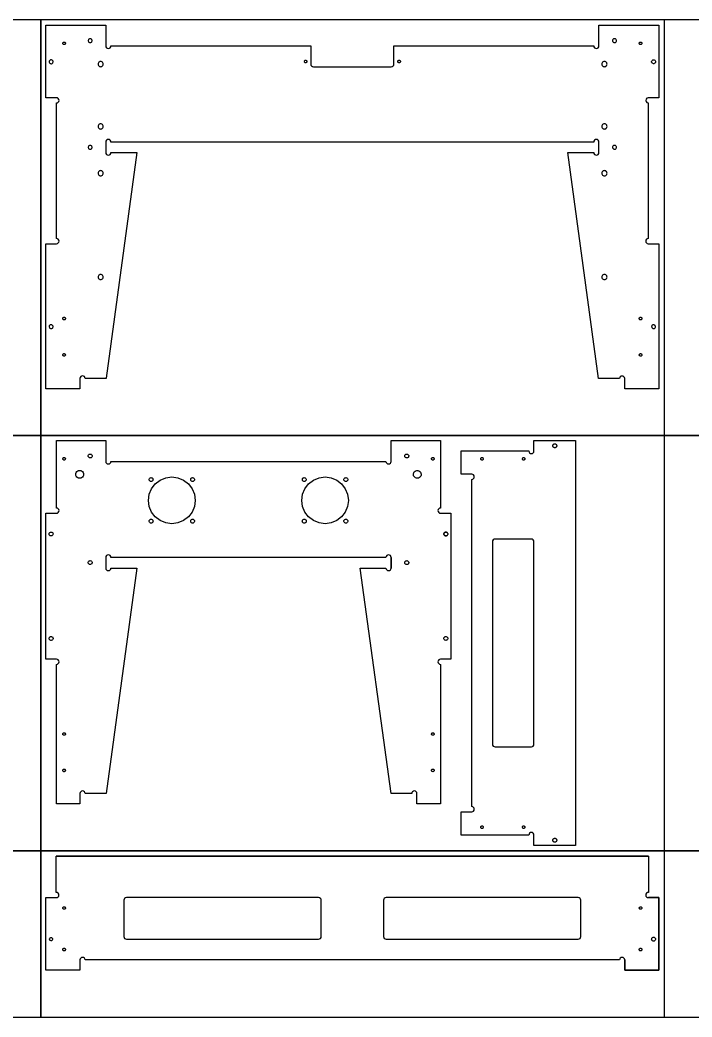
# Model space of a CAD drawing. Header units: inches. Extents: x -747 to 419, y -1089 to -681.
# Drawn here: x -595.17 to -562.82, y -877.5 to -829.5 of the extents above; entities that cross this region are included whole.
import ezdxf

# ---------------------------------------------------------------- set-up
doc = ezdxf.new("R2010")
doc.units = ezdxf.units.IN
doc.header["$MEASUREMENT"] = 0
for name, color, linetype in [('T_ANNO', 6, 'Continuous'), ('T_CUT_HOLE_1_4_INCH', 3, 'Continuous'), ('T_CUT_HOLE_1_8_INCH', 1, 'Continuous'), ('T_CUT_HOLE_3_16_INCH', 2, 'Continuous'), ('T_CUT_HOLE_3_8_INCH', 4, 'Continuous'), ('T_CUT_THRU', 7, 'Continuous')]:
    doc.layers.add(name, color=color, linetype=linetype)

msp = doc.modelspace()

# ---------------------------------------------------------------- linework, layer by layer
for points in [[(-592.284, -874.75), (-592.284, -875.25), (-593.921, -875.25), (-593.921, -871.75), (-593.421, -871.75)], [(-566.061, -874.75), (-566.061, -875.25), (-564.424, -875.25), (-564.424, -871.75), (-564.924, -871.75)]]:
    msp.add_lwpolyline(points)
at = {"layer": 'T_ANNO', "color": 5}
for p, q in [((-564.171, -829.5), (-564.171, -849.5)), ((-564.171, -849.5), (-564.171, -869.5)), ((-564.171, -869.5), (-564.171, -877.5))]:
    msp.add_line(p, q, dxfattribs=at)
at = {"layer": 'T_ANNO'}
for points in [[(-626.171, -849.5), (-594.171, -849.5), (-594.171, -829.5), (-626.171, -829.5)], [(-626.171, -849.5), (-594.171, -849.5), (-594.171, -829.5), (-626.171, -829.5)], [(-594.171, -849.5), (-562.171, -849.5), (-562.171, -829.5), (-594.171, -829.5)], [(-594.171, -849.5), (-562.171, -849.5), (-562.171, -829.5), (-594.171, -829.5)], [(-626.171, -869.5), (-594.171, -869.5), (-594.171, -849.5), (-626.171, -849.5)], [(-626.171, -869.5), (-594.171, -869.5), (-594.171, -849.5), (-626.171, -849.5)], [(-594.171, -869.5), (-562.171, -869.5), (-562.171, -849.5), (-594.171, -849.5)], [(-594.171, -869.5), (-562.171, -869.5), (-562.171, -849.5), (-594.171, -849.5)], [(-626.171, -877.5), (-594.171, -877.5), (-594.171, -869.5), (-626.171, -869.5)], [(-594.171, -877.5), (-562.171, -877.5), (-562.171, -869.5), (-594.171, -869.5)], [(-594.171, -877.5), (-562.171, -877.5), (-562.171, -869.5), (-594.171, -869.5)]]:
    msp.add_lwpolyline(points, close=True, dxfattribs=at)
at = {"layer": 'T_CUT_HOLE_1_4_INCH'}
for points in [[(-591.32, -831.506), (-591.35, -831.519), (-591.376, -831.539), (-591.396, -831.565), (-591.409, -831.595), (-591.413, -831.627), (-591.409, -831.66), (-591.396, -831.69), (-591.376, -831.716), (-591.35, -831.735), (-591.32, -831.748), (-591.288, -831.752), (-591.256, -831.748), (-591.225, -831.735), (-591.199, -831.716), (-591.18, -831.69), (-591.167, -831.66), (-591.163, -831.627), (-591.167, -831.595), (-591.18, -831.565), (-591.199, -831.539), (-591.225, -831.519), (-591.256, -831.506), (-591.288, -831.502)], [(-567.07, -831.506), (-567.1, -831.519), (-567.126, -831.539), (-567.146, -831.565), (-567.159, -831.595), (-567.163, -831.627), (-567.159, -831.66), (-567.146, -831.69), (-567.126, -831.716), (-567.1, -831.735), (-567.07, -831.748), (-567.038, -831.752), (-567.006, -831.748), (-566.975, -831.735), (-566.949, -831.716), (-566.93, -831.69), (-566.917, -831.66), (-566.913, -831.627), (-566.917, -831.595), (-566.93, -831.565), (-566.949, -831.539), (-566.975, -831.519), (-567.006, -831.506), (-567.038, -831.502)], [(-591.32, -834.506), (-591.35, -834.519), (-591.376, -834.539), (-591.396, -834.565), (-591.409, -834.595), (-591.413, -834.627), (-591.409, -834.66), (-591.396, -834.69), (-591.376, -834.716), (-591.35, -834.735), (-591.32, -834.748), (-591.288, -834.752), (-591.256, -834.748), (-591.225, -834.735), (-591.199, -834.716), (-591.18, -834.69), (-591.167, -834.66), (-591.163, -834.627), (-591.167, -834.595), (-591.18, -834.565), (-591.199, -834.539), (-591.225, -834.519), (-591.256, -834.506), (-591.288, -834.502)], [(-567.07, -834.506), (-567.1, -834.519), (-567.126, -834.539), (-567.146, -834.565), (-567.159, -834.595), (-567.163, -834.627), (-567.159, -834.66), (-567.146, -834.69), (-567.126, -834.716), (-567.1, -834.735), (-567.07, -834.748), (-567.038, -834.752), (-567.006, -834.748), (-566.975, -834.735), (-566.949, -834.716), (-566.93, -834.69), (-566.917, -834.66), (-566.913, -834.627), (-566.917, -834.595), (-566.93, -834.565), (-566.949, -834.539), (-566.975, -834.519), (-567.006, -834.506), (-567.038, -834.502)], [(-591.32, -836.756), (-591.35, -836.769), (-591.376, -836.789), (-591.396, -836.815), (-591.409, -836.845), (-591.413, -836.877), (-591.409, -836.91), (-591.396, -836.94), (-591.376, -836.966), (-591.35, -836.985), (-591.32, -836.998), (-591.288, -837.002), (-591.256, -836.998), (-591.225, -836.985), (-591.199, -836.966), (-591.18, -836.94), (-591.167, -836.91), (-591.163, -836.877), (-591.167, -836.845), (-591.18, -836.815), (-591.199, -836.789), (-591.225, -836.769), (-591.256, -836.756), (-591.288, -836.752)], [(-567.07, -836.756), (-567.1, -836.769), (-567.126, -836.789), (-567.146, -836.815), (-567.159, -836.845), (-567.163, -836.877), (-567.159, -836.91), (-567.146, -836.94), (-567.126, -836.966), (-567.1, -836.985), (-567.07, -836.998), (-567.038, -837.002), (-567.006, -836.998), (-566.975, -836.985), (-566.949, -836.966), (-566.93, -836.94), (-566.917, -836.91), (-566.913, -836.877), (-566.917, -836.845), (-566.93, -836.815), (-566.949, -836.789), (-566.975, -836.769), (-567.006, -836.756), (-567.038, -836.752)], [(-591.32, -841.756), (-591.35, -841.769), (-591.376, -841.789), (-591.396, -841.815), (-591.409, -841.845), (-591.413, -841.877), (-591.409, -841.91), (-591.396, -841.94), (-591.376, -841.966), (-591.35, -841.985), (-591.32, -841.998), (-591.288, -842.002), (-591.256, -841.998), (-591.225, -841.985), (-591.199, -841.966), (-591.18, -841.94), (-591.167, -841.91), (-591.163, -841.877), (-591.167, -841.845), (-591.18, -841.815), (-591.199, -841.789), (-591.225, -841.769), (-591.256, -841.756), (-591.288, -841.752)], [(-567.07, -841.756), (-567.1, -841.769), (-567.126, -841.789), (-567.146, -841.815), (-567.159, -841.845), (-567.163, -841.877), (-567.159, -841.91), (-567.146, -841.94), (-567.126, -841.966), (-567.1, -841.985), (-567.07, -841.998), (-567.038, -842.002), (-567.006, -841.998), (-566.975, -841.985), (-566.949, -841.966), (-566.93, -841.94), (-566.917, -841.91), (-566.913, -841.877), (-566.917, -841.845), (-566.93, -841.815), (-566.949, -841.789), (-566.975, -841.769), (-567.006, -841.756), (-567.038, -841.752)]]:
    msp.add_lwpolyline(points, close=True, dxfattribs=at)
at = {"layer": 'T_CUT_HOLE_1_8_INCH'}
for points in [[(-592.986, -830.641), (-592.992, -830.656), (-593.002, -830.669), (-593.015, -830.679), (-593.03, -830.685), (-593.046, -830.687), (-593.062, -830.685), (-593.078, -830.679), (-593.091, -830.669), (-593.1, -830.656), (-593.107, -830.641), (-593.109, -830.625), (-593.107, -830.609), (-593.1, -830.594), (-593.091, -830.581), (-593.078, -830.571), (-593.062, -830.564), (-593.046, -830.562), (-593.03, -830.564), (-593.015, -830.571), (-593.002, -830.581), (-592.992, -830.594), (-592.986, -830.609), (-592.984, -830.625)], [(-565.267, -830.679), (-565.282, -830.685), (-565.298, -830.687), (-565.314, -830.685), (-565.33, -830.679), (-565.343, -830.669), (-565.353, -830.656), (-565.359, -830.641), (-565.361, -830.625), (-565.359, -830.609), (-565.353, -830.594), (-565.343, -830.581), (-565.33, -830.571), (-565.315, -830.565), (-565.299, -830.562), (-565.283, -830.564), (-565.268, -830.571), (-565.255, -830.58), (-565.245, -830.593), (-565.238, -830.608), (-565.236, -830.625), (-565.238, -830.641), (-565.244, -830.656), (-565.254, -830.669)], [(-581.406, -831.439), (-581.391, -831.446), (-581.378, -831.456), (-581.368, -831.469), (-581.362, -831.484), (-581.36, -831.5), (-581.362, -831.516), (-581.368, -831.531), (-581.378, -831.544), (-581.391, -831.554), (-581.406, -831.56), (-581.422, -831.562), (-581.439, -831.56), (-581.454, -831.554), (-581.467, -831.544), (-581.477, -831.531), (-581.483, -831.516), (-581.485, -831.5), (-581.483, -831.484), (-581.477, -831.469), (-581.467, -831.456), (-581.454, -831.446), (-581.439, -831.439), (-581.422, -831.437)], [(-576.86, -831.5), (-576.862, -831.516), (-576.868, -831.531), (-576.878, -831.544), (-576.891, -831.554), (-576.906, -831.56), (-576.922, -831.562), (-576.939, -831.56), (-576.954, -831.554), (-576.967, -831.544), (-576.977, -831.531), (-576.983, -831.516), (-576.985, -831.5), (-576.983, -831.484), (-576.977, -831.469), (-576.967, -831.456), (-576.954, -831.446), (-576.939, -831.439), (-576.922, -831.437), (-576.906, -831.439), (-576.891, -831.446), (-576.878, -831.456), (-576.868, -831.469), (-576.862, -831.484)], [(-592.986, -843.891), (-592.992, -843.906), (-593.002, -843.919), (-593.015, -843.929), (-593.03, -843.935), (-593.046, -843.937), (-593.062, -843.935), (-593.078, -843.929), (-593.091, -843.919), (-593.1, -843.906), (-593.107, -843.891), (-593.109, -843.875), (-593.107, -843.859), (-593.1, -843.844), (-593.091, -843.831), (-593.078, -843.821), (-593.062, -843.814), (-593.046, -843.812), (-593.03, -843.814), (-593.015, -843.821), (-593.002, -843.831), (-592.992, -843.844), (-592.986, -843.859), (-592.984, -843.875)], [(-565.315, -843.935), (-565.33, -843.929), (-565.343, -843.919), (-565.353, -843.906), (-565.359, -843.891), (-565.361, -843.875), (-565.359, -843.859), (-565.353, -843.844), (-565.343, -843.831), (-565.33, -843.821), (-565.315, -843.814), (-565.299, -843.812), (-565.282, -843.814), (-565.267, -843.821), (-565.254, -843.831), (-565.244, -843.844), (-565.238, -843.859), (-565.236, -843.875), (-565.238, -843.891), (-565.244, -843.906), (-565.254, -843.919), (-565.267, -843.929), (-565.282, -843.935), (-565.299, -843.937)], [(-592.995, -845.66), (-593.006, -845.673), (-593.02, -845.681), (-593.035, -845.686), (-593.051, -845.687), (-593.067, -845.684), (-593.082, -845.676), (-593.094, -845.665), (-593.103, -845.652), (-593.108, -845.636), (-593.109, -845.62), (-593.105, -845.604), (-593.098, -845.589), (-593.087, -845.577), (-593.073, -845.568), (-593.057, -845.563), (-593.041, -845.563), (-593.025, -845.566), (-593.011, -845.573), (-592.999, -845.584), (-592.99, -845.598), (-592.985, -845.614), (-592.984, -845.63), (-592.987, -845.646)], [(-565.36, -845.634), (-565.361, -845.618), (-565.357, -845.602), (-565.349, -845.587), (-565.337, -845.576), (-565.323, -845.567), (-565.308, -845.563), (-565.291, -845.563), (-565.275, -845.567), (-565.261, -845.575), (-565.249, -845.586), (-565.241, -845.6), (-565.237, -845.616), (-565.236, -845.632), (-565.24, -845.648), (-565.248, -845.662), (-565.26, -845.674), (-565.274, -845.682), (-565.29, -845.687), (-565.306, -845.687), (-565.322, -845.683), (-565.336, -845.675), (-565.348, -845.664), (-565.356, -845.65)], [(-593.033, -850.686), (-593.05, -850.687), (-593.066, -850.684), (-593.08, -850.677), (-593.093, -850.667), (-593.102, -850.653), (-593.107, -850.638), (-593.109, -850.621), (-593.106, -850.605), (-593.099, -850.591), (-593.088, -850.578), (-593.075, -850.569), (-593.059, -850.564), (-593.043, -850.562), (-593.027, -850.565), (-593.012, -850.572), (-593, -850.583), (-592.991, -850.597), (-592.985, -850.612), (-592.984, -850.628), (-592.987, -850.644), (-592.994, -850.659), (-593.005, -850.671), (-593.018, -850.681)], [(-575.358, -850.645), (-575.361, -850.629), (-575.36, -850.613), (-575.355, -850.597), (-575.346, -850.584), (-575.333, -850.573), (-575.319, -850.566), (-575.303, -850.562), (-575.287, -850.563), (-575.271, -850.569), (-575.258, -850.578), (-575.247, -850.59), (-575.239, -850.605), (-575.236, -850.621), (-575.237, -850.637), (-575.242, -850.652), (-575.251, -850.666), (-575.264, -850.677), (-575.278, -850.684), (-575.294, -850.687), (-575.31, -850.686), (-575.326, -850.681), (-575.34, -850.672), (-575.35, -850.66)], [(-572.945, -850.685), (-572.96, -850.679), (-572.973, -850.669), (-572.983, -850.656), (-572.989, -850.641), (-572.992, -850.625), (-572.989, -850.609), (-572.983, -850.594), (-572.973, -850.581), (-572.96, -850.571), (-572.945, -850.564), (-572.929, -850.562), (-572.913, -850.564), (-572.898, -850.571), (-572.885, -850.581), (-572.875, -850.594), (-572.869, -850.609), (-572.867, -850.625), (-572.869, -850.641), (-572.875, -850.656), (-572.885, -850.669), (-572.898, -850.679), (-572.913, -850.685), (-572.929, -850.687)], [(-570.975, -850.667), (-570.984, -850.654), (-570.99, -850.639), (-570.992, -850.622), (-570.989, -850.606), (-570.982, -850.592), (-570.972, -850.579), (-570.958, -850.57), (-570.943, -850.564), (-570.927, -850.562), (-570.911, -850.565), (-570.896, -850.572), (-570.883, -850.582), (-570.874, -850.596), (-570.868, -850.611), (-570.867, -850.627), (-570.869, -850.643), (-570.876, -850.658), (-570.887, -850.671), (-570.9, -850.68), (-570.915, -850.686), (-570.931, -850.687), (-570.948, -850.685), (-570.962, -850.678)], [(-592.992, -863.906), (-593.002, -863.919), (-593.015, -863.929), (-593.03, -863.935), (-593.046, -863.937), (-593.062, -863.935), (-593.078, -863.929), (-593.091, -863.919), (-593.1, -863.906), (-593.107, -863.891), (-593.109, -863.875), (-593.107, -863.859), (-593.1, -863.844), (-593.091, -863.831), (-593.078, -863.821), (-593.062, -863.814), (-593.046, -863.812), (-593.03, -863.814), (-593.015, -863.821), (-593.002, -863.831), (-592.992, -863.844), (-592.986, -863.859), (-592.984, -863.875), (-592.986, -863.891)], [(-575.33, -863.929), (-575.343, -863.919), (-575.353, -863.906), (-575.359, -863.891), (-575.361, -863.875), (-575.359, -863.859), (-575.353, -863.844), (-575.343, -863.831), (-575.33, -863.821), (-575.315, -863.814), (-575.299, -863.812), (-575.282, -863.814), (-575.267, -863.821), (-575.254, -863.831), (-575.244, -863.844), (-575.238, -863.859), (-575.236, -863.875), (-575.238, -863.891), (-575.244, -863.906), (-575.254, -863.919), (-575.267, -863.929), (-575.282, -863.935), (-575.299, -863.937), (-575.315, -863.935)], [(-593.007, -865.673), (-593.021, -865.682), (-593.037, -865.687), (-593.053, -865.687), (-593.069, -865.683), (-593.083, -865.675), (-593.095, -865.664), (-593.103, -865.65), (-593.108, -865.635), (-593.108, -865.618), (-593.105, -865.602), (-593.097, -865.588), (-593.086, -865.576), (-593.072, -865.568), (-593.056, -865.563), (-593.04, -865.563), (-593.024, -865.566), (-593.01, -865.574), (-592.998, -865.585), (-592.989, -865.599), (-592.985, -865.615), (-592.984, -865.631), (-592.988, -865.647), (-592.996, -865.662)], [(-575.35, -865.66), (-575.357, -865.646), (-575.361, -865.63), (-575.36, -865.614), (-575.355, -865.598), (-575.346, -865.584), (-575.334, -865.573), (-575.32, -865.566), (-575.304, -865.563), (-575.287, -865.563), (-575.272, -865.568), (-575.258, -865.577), (-575.247, -865.589), (-575.24, -865.604), (-575.236, -865.62), (-575.237, -865.636), (-575.242, -865.652), (-575.251, -865.665), (-575.263, -865.676), (-575.278, -865.684), (-575.293, -865.687), (-575.31, -865.686), (-575.325, -865.681), (-575.339, -865.672)], [(-572.945, -868.422), (-572.96, -868.416), (-572.973, -868.406), (-572.983, -868.393), (-572.989, -868.378), (-572.992, -868.362), (-572.989, -868.345), (-572.983, -868.33), (-572.973, -868.317), (-572.96, -868.307), (-572.945, -868.301), (-572.929, -868.299), (-572.913, -868.301), (-572.898, -868.307), (-572.885, -868.317), (-572.875, -868.33), (-572.869, -868.345), (-572.867, -868.362), (-572.869, -868.378), (-572.875, -868.393), (-572.885, -868.406), (-572.898, -868.416), (-572.913, -868.422), (-572.929, -868.424)], [(-570.963, -868.309), (-570.949, -868.302), (-570.933, -868.299), (-570.916, -868.3), (-570.901, -868.306), (-570.887, -868.315), (-570.877, -868.327), (-570.87, -868.342), (-570.867, -868.358), (-570.868, -868.374), (-570.873, -868.39), (-570.882, -868.403), (-570.895, -868.414), (-570.909, -868.421), (-570.925, -868.424), (-570.942, -868.423), (-570.957, -868.417), (-570.971, -868.408), (-570.981, -868.396), (-570.988, -868.381), (-570.991, -868.365), (-570.99, -868.349), (-570.985, -868.333), (-570.976, -868.32)], [(-592.986, -872.266), (-592.992, -872.281), (-593.002, -872.294), (-593.015, -872.304), (-593.03, -872.31), (-593.046, -872.312), (-593.062, -872.31), (-593.078, -872.304), (-593.091, -872.294), (-593.1, -872.281), (-593.107, -872.266), (-593.109, -872.25), (-593.107, -872.234), (-593.1, -872.219), (-593.091, -872.206), (-593.078, -872.196), (-593.062, -872.189), (-593.046, -872.187), (-593.03, -872.189), (-593.015, -872.196), (-593.002, -872.206), (-592.992, -872.219), (-592.986, -872.234), (-592.984, -872.25)], [(-565.272, -872.306), (-565.287, -872.311), (-565.304, -872.312), (-565.32, -872.309), (-565.334, -872.301), (-565.346, -872.29), (-565.355, -872.276), (-565.36, -872.261), (-565.361, -872.245), (-565.357, -872.229), (-565.35, -872.214), (-565.339, -872.202), (-565.325, -872.193), (-565.31, -872.188), (-565.293, -872.188), (-565.277, -872.191), (-565.263, -872.198), (-565.251, -872.209), (-565.242, -872.223), (-565.237, -872.239), (-565.236, -872.255), (-565.24, -872.271), (-565.247, -872.285), (-565.258, -872.298)], [(-592.986, -874.266), (-592.992, -874.281), (-593.002, -874.294), (-593.015, -874.304), (-593.03, -874.31), (-593.046, -874.312), (-593.062, -874.31), (-593.078, -874.304), (-593.091, -874.294), (-593.1, -874.281), (-593.107, -874.266), (-593.109, -874.25), (-593.107, -874.234), (-593.1, -874.219), (-593.091, -874.206), (-593.078, -874.196), (-593.062, -874.189), (-593.046, -874.187), (-593.03, -874.189), (-593.015, -874.196), (-593.002, -874.206), (-592.992, -874.219), (-592.986, -874.234), (-592.984, -874.25)], [(-565.238, -874.266), (-565.244, -874.281), (-565.254, -874.294), (-565.267, -874.304), (-565.282, -874.31), (-565.299, -874.312), (-565.315, -874.31), (-565.33, -874.304), (-565.343, -874.294), (-565.353, -874.281), (-565.359, -874.266), (-565.361, -874.25), (-565.359, -874.234), (-565.353, -874.219), (-565.343, -874.206), (-565.33, -874.196), (-565.315, -874.189), (-565.299, -874.187), (-565.282, -874.189), (-565.267, -874.196), (-565.254, -874.206), (-565.244, -874.219), (-565.238, -874.234), (-565.236, -874.25)]]:
    msp.add_lwpolyline(points, close=True, dxfattribs=at)
at = {"layer": 'T_CUT_HOLE_3_16_INCH'}
for points in [[(-591.755, -830.411), (-591.779, -830.404), (-591.803, -830.404), (-591.827, -830.41), (-591.848, -830.422), (-591.866, -830.439), (-591.878, -830.46), (-591.885, -830.484), (-591.885, -830.508), (-591.879, -830.532), (-591.867, -830.553), (-591.85, -830.571), (-591.829, -830.583), (-591.805, -830.59), (-591.781, -830.59), (-591.757, -830.584), (-591.735, -830.572), (-591.718, -830.555), (-591.706, -830.534), (-591.699, -830.51), (-591.699, -830.486), (-591.705, -830.462), (-591.717, -830.441), (-591.734, -830.423)], [(-566.621, -830.562), (-566.602, -830.577), (-566.579, -830.587), (-566.555, -830.591), (-566.531, -830.588), (-566.508, -830.579), (-566.488, -830.565), (-566.473, -830.546), (-566.463, -830.523), (-566.459, -830.499), (-566.462, -830.475), (-566.471, -830.452), (-566.485, -830.432), (-566.504, -830.417), (-566.527, -830.407), (-566.551, -830.403), (-566.575, -830.406), (-566.598, -830.415), (-566.618, -830.429), (-566.633, -830.448), (-566.643, -830.471), (-566.647, -830.495), (-566.644, -830.519), (-566.635, -830.542)], [(-593.765, -831.512), (-593.762, -831.537), (-593.753, -831.56), (-593.739, -831.579), (-593.72, -831.595), (-593.697, -831.604), (-593.673, -831.608), (-593.649, -831.605), (-593.626, -831.597), (-593.606, -831.582), (-593.591, -831.563), (-593.581, -831.541), (-593.578, -831.516), (-593.58, -831.492), (-593.589, -831.469), (-593.604, -831.449), (-593.623, -831.434), (-593.645, -831.424), (-593.669, -831.421), (-593.694, -831.423), (-593.716, -831.432), (-593.736, -831.447), (-593.752, -831.466), (-593.761, -831.488)], [(-564.587, -831.549), (-564.599, -831.571), (-564.616, -831.588), (-564.637, -831.601), (-564.66, -831.607), (-564.685, -831.607), (-564.708, -831.601), (-564.73, -831.589), (-564.747, -831.572), (-564.76, -831.551), (-564.766, -831.528), (-564.767, -831.503), (-564.761, -831.479), (-564.749, -831.458), (-564.731, -831.441), (-564.71, -831.428), (-564.687, -831.422), (-564.662, -831.421), (-564.639, -831.427), (-564.617, -831.439), (-564.6, -831.456), (-564.587, -831.478), (-564.581, -831.501), (-564.58, -831.526)], [(-591.705, -835.595), (-591.717, -835.574), (-591.734, -835.557), (-591.755, -835.544), (-591.779, -835.538), (-591.803, -835.537), (-591.827, -835.543), (-591.848, -835.555), (-591.866, -835.573), (-591.878, -835.594), (-591.885, -835.617), (-591.885, -835.642), (-591.879, -835.665), (-591.867, -835.687), (-591.85, -835.704), (-591.829, -835.717), (-591.805, -835.723), (-591.781, -835.723), (-591.757, -835.717), (-591.735, -835.705), (-591.718, -835.688), (-591.706, -835.667), (-591.699, -835.644), (-591.699, -835.619)], [(-566.647, -835.628), (-566.644, -835.653), (-566.635, -835.675), (-566.621, -835.695), (-566.602, -835.71), (-566.579, -835.72), (-566.555, -835.724), (-566.531, -835.721), (-566.508, -835.713), (-566.488, -835.698), (-566.473, -835.679), (-566.463, -835.657), (-566.459, -835.633), (-566.462, -835.608), (-566.471, -835.585), (-566.485, -835.566), (-566.504, -835.55), (-566.527, -835.54), (-566.551, -835.537), (-566.575, -835.539), (-566.598, -835.548), (-566.618, -835.563), (-566.633, -835.582), (-566.643, -835.604)], [(-593.765, -844.257), (-593.764, -844.281), (-593.756, -844.305), (-593.743, -844.325), (-593.725, -844.342), (-593.704, -844.353), (-593.68, -844.359), (-593.655, -844.358), (-593.632, -844.35), (-593.611, -844.337), (-593.595, -844.319), (-593.583, -844.298), (-593.578, -844.274), (-593.579, -844.249), (-593.586, -844.226), (-593.599, -844.205), (-593.617, -844.189), (-593.639, -844.177), (-593.663, -844.172), (-593.687, -844.173), (-593.711, -844.18), (-593.731, -844.193), (-593.748, -844.211), (-593.759, -844.233)], [(-564.58, -844.27), (-564.582, -844.245), (-564.59, -844.222), (-564.604, -844.202), (-564.623, -844.186), (-564.645, -844.176), (-564.669, -844.172), (-564.693, -844.174), (-564.716, -844.182), (-564.737, -844.196), (-564.752, -844.215), (-564.763, -844.237), (-564.767, -844.261), (-564.765, -844.285), (-564.757, -844.308), (-564.743, -844.328), (-564.724, -844.344), (-564.702, -844.355), (-564.678, -844.359), (-564.654, -844.357), (-564.631, -844.349), (-564.61, -844.335), (-564.595, -844.316), (-564.584, -844.294)], [(-569.445, -850.092), (-569.461, -850.088), (-569.476, -850.081), (-569.489, -850.072), (-569.501, -850.06), (-569.51, -850.047), (-569.517, -850.032), (-569.521, -850.016), (-569.523, -850), (-569.521, -849.984), (-569.517, -849.968), (-569.51, -849.953), (-569.501, -849.94), (-569.489, -849.928), (-569.476, -849.919), (-569.461, -849.912), (-569.445, -849.908), (-569.429, -849.906), (-569.413, -849.908), (-569.397, -849.912), (-569.382, -849.919), (-569.369, -849.928), (-569.357, -849.94), (-569.348, -849.953), (-569.341, -849.968), (-569.337, -849.984), (-569.335, -850), (-569.337, -850.016), (-569.341, -850.032), (-569.348, -850.047), (-569.357, -850.06), (-569.369, -850.072), (-569.382, -850.081), (-569.397, -850.088), (-569.413, -850.092), (-569.429, -850.094)], [(-591.855, -850.42), (-591.835, -850.406), (-591.812, -850.398), (-591.788, -850.396), (-591.764, -850.4), (-591.742, -850.41), (-591.723, -850.426), (-591.709, -850.446), (-591.7, -850.469), (-591.698, -850.493), (-591.702, -850.517), (-591.713, -850.54), (-591.728, -850.558), (-591.748, -850.572), (-591.771, -850.581), (-591.796, -850.583), (-591.82, -850.579), (-591.842, -850.568), (-591.861, -850.553), (-591.875, -850.533), (-591.883, -850.51), (-591.885, -850.485), (-591.881, -850.461), (-591.871, -850.439)], [(-576.584, -850.578), (-576.606, -850.567), (-576.624, -850.55), (-576.638, -850.53), (-576.645, -850.507), (-576.647, -850.482), (-576.642, -850.458), (-576.63, -850.436), (-576.614, -850.418), (-576.594, -850.405), (-576.57, -850.397), (-576.546, -850.396), (-576.522, -850.401), (-576.5, -850.412), (-576.482, -850.428), (-576.469, -850.449), (-576.461, -850.472), (-576.46, -850.496), (-576.465, -850.52), (-576.476, -850.542), (-576.492, -850.56), (-576.513, -850.574), (-576.536, -850.581), (-576.56, -850.583)], [(-588.766, -851.626), (-588.769, -851.65), (-588.779, -851.673), (-588.794, -851.692), (-588.813, -851.707), (-588.836, -851.717), (-588.86, -851.72), (-588.884, -851.717), (-588.907, -851.707), (-588.926, -851.692), (-588.941, -851.673), (-588.95, -851.65), (-588.954, -851.626), (-588.95, -851.602), (-588.941, -851.579), (-588.926, -851.56), (-588.907, -851.545), (-588.884, -851.536), (-588.86, -851.532), (-588.836, -851.536), (-588.813, -851.545), (-588.794, -851.56), (-588.779, -851.579), (-588.769, -851.602)], [(-586.779, -851.579), (-586.769, -851.602), (-586.766, -851.626), (-586.769, -851.65), (-586.779, -851.673), (-586.794, -851.692), (-586.813, -851.707), (-586.836, -851.717), (-586.86, -851.72), (-586.884, -851.717), (-586.907, -851.707), (-586.926, -851.692), (-586.941, -851.673), (-586.95, -851.65), (-586.954, -851.626), (-586.95, -851.602), (-586.941, -851.579), (-586.926, -851.56), (-586.907, -851.545), (-586.884, -851.536), (-586.86, -851.532), (-586.836, -851.536), (-586.813, -851.545), (-586.794, -851.56)], [(-581.509, -851.536), (-581.485, -851.532), (-581.461, -851.536), (-581.438, -851.545), (-581.419, -851.56), (-581.404, -851.579), (-581.394, -851.602), (-581.391, -851.626), (-581.394, -851.65), (-581.404, -851.673), (-581.419, -851.692), (-581.438, -851.707), (-581.461, -851.717), (-581.485, -851.72), (-581.509, -851.717), (-581.532, -851.707), (-581.551, -851.692), (-581.566, -851.673), (-581.575, -851.65), (-581.579, -851.626), (-581.575, -851.602), (-581.566, -851.579), (-581.551, -851.56), (-581.532, -851.545)], [(-579.404, -851.579), (-579.394, -851.602), (-579.391, -851.626), (-579.394, -851.65), (-579.404, -851.673), (-579.419, -851.692), (-579.438, -851.707), (-579.461, -851.717), (-579.485, -851.72), (-579.509, -851.717), (-579.532, -851.707), (-579.551, -851.692), (-579.566, -851.673), (-579.575, -851.65), (-579.579, -851.626), (-579.575, -851.602), (-579.566, -851.579), (-579.551, -851.56), (-579.532, -851.545), (-579.509, -851.536), (-579.485, -851.532), (-579.461, -851.536), (-579.438, -851.545), (-579.419, -851.56)], [(-588.768, -853.6), (-588.765, -853.625), (-588.768, -853.649), (-588.777, -853.672), (-588.793, -853.692), (-588.812, -853.707), (-588.835, -853.717), (-588.86, -853.72), (-588.885, -853.717), (-588.908, -853.707), (-588.927, -853.692), (-588.943, -853.672), (-588.952, -853.649), (-588.955, -853.625), (-588.952, -853.6), (-588.943, -853.577), (-588.927, -853.557), (-588.908, -853.542), (-588.885, -853.532), (-588.86, -853.529), (-588.835, -853.532), (-588.812, -853.542), (-588.793, -853.557), (-588.777, -853.577)], [(-586.86, -853.72), (-586.884, -853.717), (-586.907, -853.707), (-586.926, -853.692), (-586.941, -853.673), (-586.95, -853.65), (-586.954, -853.626), (-586.95, -853.602), (-586.941, -853.579), (-586.926, -853.56), (-586.907, -853.545), (-586.884, -853.536), (-586.86, -853.532), (-586.836, -853.536), (-586.813, -853.545), (-586.794, -853.56), (-586.779, -853.579), (-586.769, -853.602), (-586.766, -853.626), (-586.769, -853.65), (-586.779, -853.673), (-586.794, -853.692), (-586.813, -853.707), (-586.836, -853.717)], [(-581.51, -853.717), (-581.533, -853.707), (-581.552, -853.692), (-581.568, -853.672), (-581.577, -853.649), (-581.58, -853.625), (-581.577, -853.6), (-581.568, -853.577), (-581.552, -853.557), (-581.533, -853.542), (-581.51, -853.532), (-581.485, -853.529), (-581.46, -853.532), (-581.437, -853.542), (-581.418, -853.557), (-581.402, -853.577), (-581.393, -853.6), (-581.39, -853.625), (-581.393, -853.649), (-581.402, -853.672), (-581.418, -853.692), (-581.437, -853.707), (-581.46, -853.717), (-581.485, -853.72)], [(-579.394, -853.602), (-579.391, -853.626), (-579.394, -853.65), (-579.404, -853.673), (-579.419, -853.692), (-579.438, -853.707), (-579.461, -853.717), (-579.485, -853.72), (-579.509, -853.717), (-579.532, -853.707), (-579.551, -853.692), (-579.566, -853.673), (-579.575, -853.65), (-579.579, -853.626), (-579.575, -853.602), (-579.566, -853.579), (-579.551, -853.56), (-579.532, -853.545), (-579.509, -853.536), (-579.485, -853.532), (-579.461, -853.536), (-579.438, -853.545), (-579.419, -853.56), (-579.404, -853.579)], [(-593.584, -854.213), (-593.578, -854.237), (-593.579, -854.261), (-593.586, -854.285), (-593.599, -854.305), (-593.616, -854.322), (-593.638, -854.334), (-593.662, -854.34), (-593.686, -854.339), (-593.71, -854.332), (-593.73, -854.319), (-593.747, -854.301), (-593.759, -854.28), (-593.765, -854.256), (-593.764, -854.231), (-593.757, -854.208), (-593.744, -854.187), (-593.726, -854.17), (-593.705, -854.159), (-593.681, -854.153), (-593.657, -854.154), (-593.633, -854.161), (-593.612, -854.173), (-593.595, -854.191)], [(-574.626, -854.327), (-574.648, -854.337), (-574.673, -854.34), (-574.697, -854.337), (-574.72, -854.328), (-574.739, -854.313), (-574.754, -854.294), (-574.764, -854.271), (-574.767, -854.247), (-574.764, -854.223), (-574.755, -854.2), (-574.74, -854.181), (-574.721, -854.166), (-574.699, -854.156), (-574.674, -854.153), (-574.65, -854.156), (-574.627, -854.165), (-574.608, -854.179), (-574.593, -854.199), (-574.583, -854.221), (-574.58, -854.245), (-574.583, -854.27), (-574.592, -854.292), (-574.607, -854.312)], [(-591.748, -855.706), (-591.771, -855.714), (-591.796, -855.716), (-591.82, -855.712), (-591.842, -855.702), (-591.861, -855.686), (-591.875, -855.666), (-591.883, -855.643), (-591.885, -855.619), (-591.881, -855.595), (-591.871, -855.572), (-591.855, -855.554), (-591.835, -855.54), (-591.812, -855.531), (-591.788, -855.529), (-591.764, -855.533), (-591.742, -855.544), (-591.723, -855.559), (-591.709, -855.579), (-591.7, -855.602), (-591.698, -855.627), (-591.702, -855.651), (-591.713, -855.673), (-591.728, -855.692)], [(-576.594, -855.538), (-576.57, -855.531), (-576.546, -855.529), (-576.522, -855.534), (-576.5, -855.545), (-576.482, -855.562), (-576.469, -855.582), (-576.461, -855.605), (-576.46, -855.63), (-576.465, -855.654), (-576.476, -855.676), (-576.492, -855.694), (-576.513, -855.707), (-576.536, -855.715), (-576.56, -855.716), (-576.584, -855.711), (-576.606, -855.7), (-576.624, -855.684), (-576.638, -855.663), (-576.645, -855.64), (-576.647, -855.616), (-576.642, -855.592), (-576.63, -855.57), (-576.614, -855.552)], [(-593.76, -859.304), (-593.765, -859.28), (-593.763, -859.255), (-593.755, -859.232), (-593.742, -859.212), (-593.724, -859.196), (-593.702, -859.185), (-593.678, -859.18), (-593.653, -859.181), (-593.63, -859.189), (-593.61, -859.203), (-593.593, -859.221), (-593.583, -859.243), (-593.578, -859.267), (-593.579, -859.292), (-593.587, -859.315), (-593.601, -859.335), (-593.619, -859.351), (-593.641, -859.362), (-593.665, -859.367), (-593.689, -859.365), (-593.713, -859.358), (-593.733, -859.344), (-593.749, -859.326)], [(-574.592, -859.32), (-574.607, -859.34), (-574.627, -859.355), (-574.649, -859.364), (-574.674, -859.367), (-574.698, -859.364), (-574.72, -859.355), (-574.74, -859.34), (-574.755, -859.32), (-574.764, -859.298), (-574.767, -859.273), (-574.764, -859.249), (-574.755, -859.227), (-574.74, -859.207), (-574.72, -859.192), (-574.698, -859.183), (-574.674, -859.18), (-574.649, -859.183), (-574.627, -859.192), (-574.607, -859.207), (-574.592, -859.227), (-574.583, -859.249), (-574.58, -859.273), (-574.583, -859.298)], [(-569.521, -868.97), (-569.517, -868.954), (-569.51, -868.94), (-569.501, -868.926), (-569.489, -868.915), (-569.476, -868.905), (-569.461, -868.898), (-569.445, -868.894), (-569.429, -868.893), (-569.413, -868.894), (-569.397, -868.898), (-569.382, -868.905), (-569.369, -868.915), (-569.357, -868.926), (-569.348, -868.94), (-569.341, -868.954), (-569.337, -868.97), (-569.335, -868.987), (-569.337, -869.003), (-569.341, -869.019), (-569.348, -869.033), (-569.357, -869.047), (-569.369, -869.058), (-569.382, -869.068), (-569.397, -869.075), (-569.413, -869.079), (-569.429, -869.08), (-569.445, -869.079), (-569.461, -869.075), (-569.476, -869.068), (-569.489, -869.058), (-569.501, -869.047), (-569.51, -869.033), (-569.517, -869.019), (-569.521, -869.003), (-569.523, -868.987)], [(-593.62, -873.805), (-593.636, -873.817), (-593.654, -873.824), (-593.674, -873.826), (-593.694, -873.822), (-593.712, -873.814), (-593.727, -873.801), (-593.738, -873.785), (-593.745, -873.767), (-593.747, -873.747), (-593.744, -873.728), (-593.736, -873.71), (-593.723, -873.694), (-593.707, -873.683), (-593.688, -873.676), (-593.669, -873.674), (-593.649, -873.677), (-593.631, -873.686), (-593.616, -873.698), (-593.604, -873.714), (-593.597, -873.733), (-593.596, -873.753), (-593.599, -873.772), (-593.607, -873.79)], [(-564.763, -873.776), (-564.767, -873.752), (-564.765, -873.728), (-564.756, -873.705), (-564.741, -873.685), (-564.722, -873.67), (-564.7, -873.66), (-564.676, -873.656), (-564.651, -873.659), (-564.629, -873.668), (-564.609, -873.682), (-564.593, -873.701), (-564.584, -873.723), (-564.58, -873.748), (-564.582, -873.772), (-564.591, -873.795), (-564.606, -873.815), (-564.625, -873.83), (-564.647, -873.84), (-564.671, -873.844), (-564.696, -873.841), (-564.718, -873.832), (-564.738, -873.818), (-564.754, -873.799)]]:
    msp.add_lwpolyline(points, close=True, dxfattribs=at)
msp.add_lwpolyline([(-574.601, -854.187), (-574.619, -854.17), (-574.64, -854.159), (-574.664, -854.153), (-574.688, -854.154), (-574.712, -854.161), (-574.733, -854.173), (-574.749, -854.191), (-574.761, -854.213), (-574.767, -854.237), (-574.766, -854.261), (-574.759, -854.285), (-574.746, -854.305), (-574.729, -854.322), (-574.707, -854.334), (-574.683, -854.34), (-574.659, -854.339), (-574.635, -854.332), (-574.614, -854.319), (-574.598, -854.301)], dxfattribs=at)
at = {"layer": 'T_CUT_HOLE_3_8_INCH'}
for points in [[(-592.39, -851.537), (-592.429, -851.507), (-592.459, -851.469), (-592.477, -851.423), (-592.484, -851.375), (-592.477, -851.326), (-592.459, -851.281), (-592.429, -851.242), (-592.39, -851.212), (-592.345, -851.194), (-592.296, -851.187), (-592.248, -851.194), (-592.203, -851.212), (-592.164, -851.242), (-592.134, -851.281), (-592.115, -851.326), (-592.109, -851.375), (-592.115, -851.423), (-592.134, -851.469), (-592.164, -851.507), (-592.203, -851.537), (-592.248, -851.556), (-592.296, -851.562), (-592.345, -851.556)], [(-575.985, -851.551), (-576.033, -851.562), (-576.082, -851.559), (-576.129, -851.544), (-576.17, -851.518), (-576.203, -851.482), (-576.225, -851.438), (-576.235, -851.39), (-576.233, -851.341), (-576.218, -851.295), (-576.192, -851.254), (-576.155, -851.221), (-576.112, -851.198), (-576.064, -851.188), (-576.015, -851.19), (-575.969, -851.205), (-575.927, -851.232), (-575.894, -851.268), (-575.872, -851.312), (-575.862, -851.359), (-575.864, -851.408), (-575.879, -851.455), (-575.905, -851.496), (-575.942, -851.529)]]:
    msp.add_lwpolyline(points, close=True, dxfattribs=at)
at = {"layer": 'T_CUT_THRU'}
msp.add_line((-564.924, -869.75), (-593.421, -869.75), dxfattribs=at)
for points in [[(-564.929, -840.273), (-564.424, -840.273), (-564.424, -847.257), (-566.061, -847.257), (-566.061, -846.767, 1), (-566.311, -846.767), (-567.321, -846.767), (-568.798, -835.883), (-567.553, -835.883, 1), (-567.303, -835.883), (-567.303, -835.377, 1), (-567.553, -835.377), (-590.792, -835.377, 1), (-591.042, -835.377), (-591.042, -835.883, 1), (-590.792, -835.883), (-589.547, -835.883), (-591.022, -846.752), (-591.022, -846.757), (-592.034, -846.757, 1), (-592.284, -846.757), (-592.284, -847.257), (-593.921, -847.257), (-593.921, -840.273), (-593.416, -840.273, 1), (-593.416, -840.023), (-593.416, -833.496, 1), (-593.416, -833.246), (-593.921, -833.246), (-593.921, -829.75), (-591.042, -829.75), (-591.042, -830.75, 1), (-590.792, -830.75), (-581.172, -830.75), (-581.172, -831.625, 0.414214), (-581.047, -831.75), (-577.297, -831.75, 0.414214), (-577.172, -831.625), (-577.172, -830.75), (-567.553, -830.75, 1), (-567.303, -830.75), (-567.303, -829.75), (-564.424, -829.75), (-564.424, -833.246), (-564.929, -833.246, 1.000001), (-564.929, -833.496), (-564.929, -840.023, 0.999999), (-564.929, -840.273)], [(-577.303, -855.377), (-577.303, -855.883), (-577.303, -855.377, 1), (-577.553, -855.377), (-590.792, -855.377, 1), (-591.042, -855.377), (-591.042, -855.883, 1), (-590.792, -855.883), (-589.547, -855.883), (-591.02, -866.742), (-592.034, -866.742, 1), (-592.284, -866.742), (-592.284, -867.242), (-593.416, -867.242), (-593.416, -860.523, 1), (-593.416, -860.273), (-593.921, -860.273), (-593.921, -853.246), (-593.416, -853.246, 1), (-593.416, -852.996), (-593.416, -849.75), (-591.042, -849.75), (-591.042, -850.75, 1), (-590.792, -850.75), (-577.553, -850.75, 1), (-577.303, -850.75), (-577.303, -849.75), (-574.929, -849.75), (-574.929, -852.996, 1), (-574.929, -853.246), (-574.424, -853.246), (-574.424, -860.273), (-574.929, -860.273, 1), (-574.929, -860.523), (-574.929, -867.242), (-576.061, -867.242), (-576.061, -866.742, 1), (-576.311, -866.742), (-577.304, -866.742), (-578.798, -855.883), (-577.553, -855.883, 1), (-577.303, -855.883)]]:
    msp.add_lwpolyline(points, format="xyb", dxfattribs=at)
for points in [[(-568.429, -849.75), (-568.429, -869.237), (-570.429, -869.237), (-570.429, -868.737, 0.999996), (-570.679, -868.737), (-573.929, -868.737), (-573.929, -867.62), (-573.429, -867.62, 1), (-573.429, -867.37), (-573.429, -851.616, 1), (-573.429, -851.366), (-573.929, -851.366), (-573.929, -850.25), (-570.679, -850.25, 1), (-570.429, -850.25), (-570.429, -849.75)], [(-572.429, -864.368, 0.414214), (-572.304, -864.493), (-570.554, -864.493, 0.414214), (-570.429, -864.368), (-570.429, -854.618, 0.414214), (-570.554, -854.493), (-572.304, -854.493, 0.414214), (-572.429, -854.618)], [(-593.421, -869.75), (-564.924, -869.75), (-564.924, -871.5, 1), (-564.924, -871.75), (-564.424, -871.75), (-564.424, -875.25), (-566.061, -875.25), (-566.061, -874.75, 1), (-566.311, -874.75), (-592.034, -874.75, 1), (-592.284, -874.75), (-592.284, -875.25), (-593.921, -875.25), (-593.921, -871.75), (-593.421, -871.75, 1), (-593.421, -871.5)], [(-580.671, -873.625), (-580.671, -871.875, 0.414214), (-580.796, -871.75), (-590.046, -871.75, 0.414214), (-590.171, -871.875), (-590.171, -873.625, 0.414214), (-590.046, -873.75), (-580.796, -873.75, 0.414214)], [(-568.299, -873.75, 0.414214), (-568.174, -873.625), (-568.174, -871.875, 0.414214), (-568.299, -871.75), (-577.549, -871.75, 0.414214), (-577.674, -871.875), (-577.674, -873.625, 0.414214), (-577.549, -873.75)]]:
    msp.add_lwpolyline(points, format="xyb", close=True, dxfattribs=at)
for points in [[(-588.834, -852.064), (-588.655, -851.831), (-588.422, -851.652), (-588.151, -851.539), (-587.862, -851.501), (-587.86, -851.501), (-587.569, -851.539), (-587.297, -851.652), (-587.064, -851.831), (-586.886, -852.064), (-586.773, -852.335), (-586.735, -852.626), (-586.773, -852.917), (-586.886, -853.189), (-587.064, -853.422), (-587.297, -853.6), (-587.569, -853.713), (-587.86, -853.751), (-588.151, -853.713), (-588.422, -853.6), (-588.655, -853.422), (-588.834, -853.189), (-588.947, -852.917), (-588.985, -852.626), (-588.947, -852.335)], [(-580.487, -851.501), (-580.485, -851.501), (-580.194, -851.539), (-579.922, -851.652), (-579.689, -851.831), (-579.511, -852.064), (-579.398, -852.335), (-579.36, -852.626), (-579.398, -852.917), (-579.511, -853.189), (-579.689, -853.422), (-579.922, -853.6), (-580.194, -853.713), (-580.485, -853.751), (-580.776, -853.713), (-581.047, -853.6), (-581.28, -853.422), (-581.459, -853.189), (-581.572, -852.917), (-581.61, -852.626), (-581.572, -852.335), (-581.459, -852.064), (-581.28, -851.831), (-581.047, -851.652), (-580.776, -851.539)]]:
    msp.add_lwpolyline(points, close=True, dxfattribs=at)

doc.saveas('drawing.dxf')
